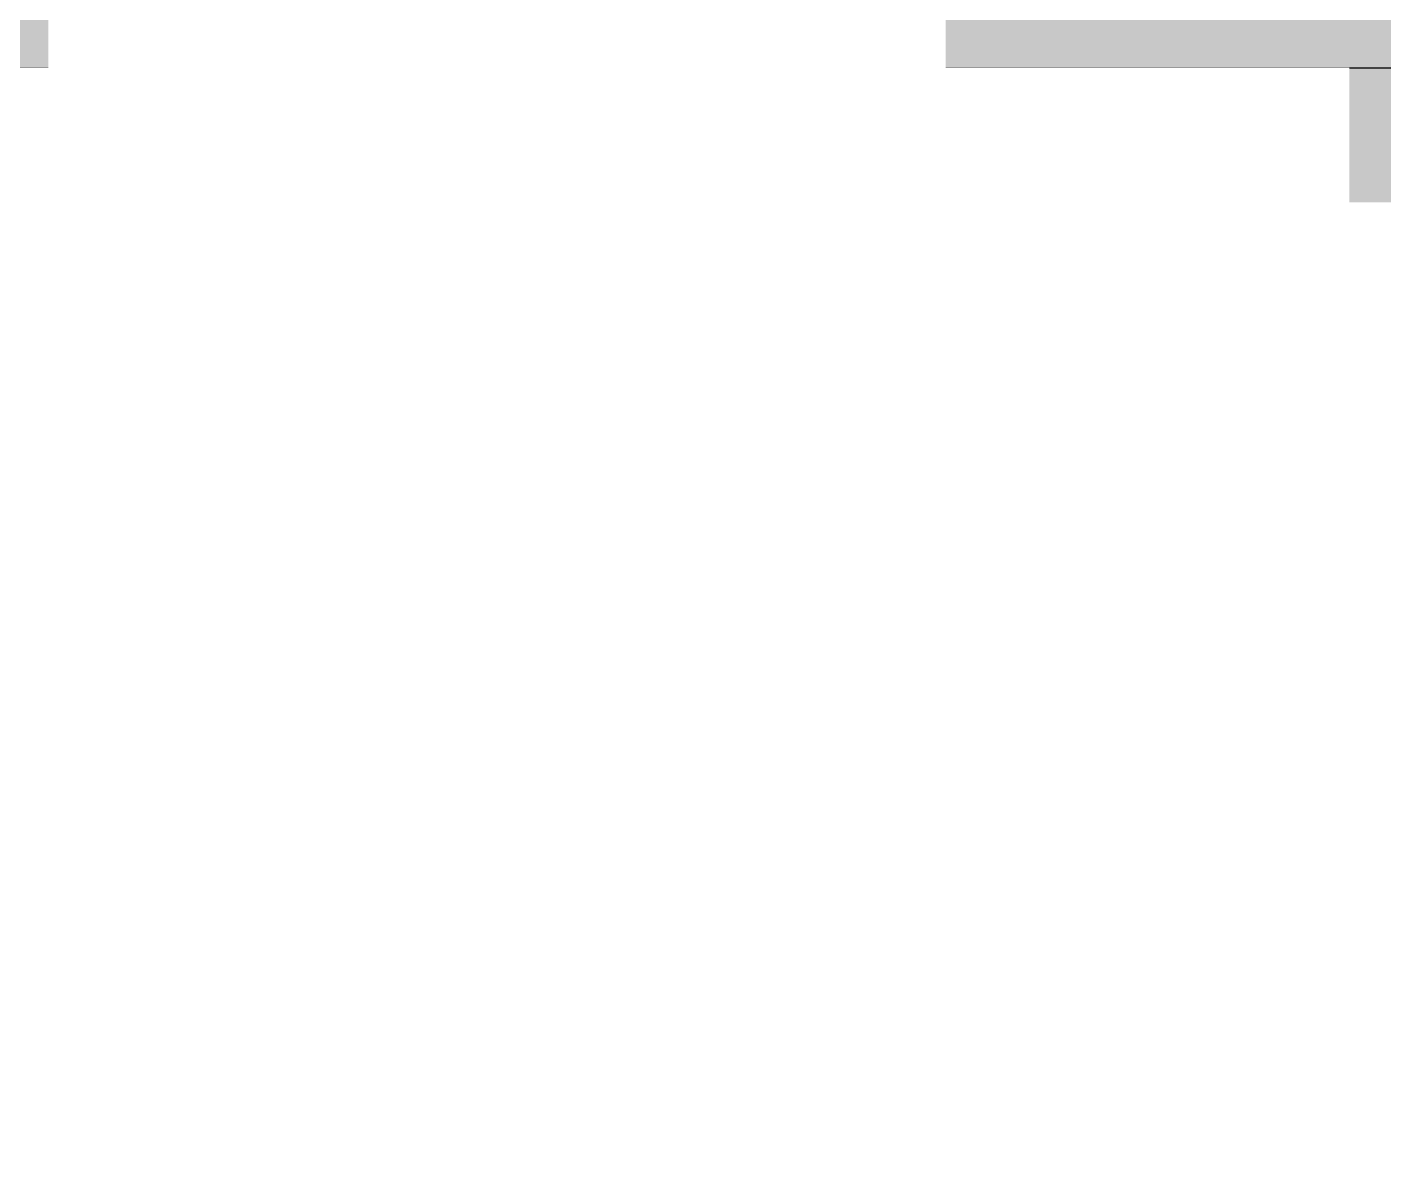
# Model space of a CAD drawing. Header units: millimetres. Extents: x -7030 to 16345, y -20200 to 18377.
# Drawn here: x -4215.0524 to -4214.9012, y 3836.9387 to 3837.0645 of the extents above; entities that cross this region are included whole.
import ezdxf
from ezdxf.enums import TextEntityAlignment as Align

# ---------------------------------------------------------------- set-up
doc = ezdxf.new("R2010")
doc.units = ezdxf.units.MM
doc.set_wipeout_variables(frame=1)
doc.layers.add('Техника Кран LTM 1450-8.1', color=250, linetype='Continuous')
doc.layers.add('Техника Кран LTM 1450-8.1 Штрих', color=7, linetype='Continuous', true_color=0xffd452)
doc.styles.add('arial', font='arial.ttf')

# ---------------------------------------------------------------- blocks, each defined once
blk = doc.blocks.new('LTM 1450-8.1-20230521.122644')
at = {"color": 0, "linetype": 'ByBlock', "lineweight": -2, "ltscale": 30, "transparency": 16777216}
blk.add_wipeout([(-114.10512, -1070), (-120, -1092), (-120, -1105), (-120, -1105), (-129.72222, -1132.93704), (-154.68793, -1148.80252), (-184.10947, -1145.74099), (-205.27383, -1125.07532), (-210, -1105), (-210, -1092), (-215.89488, -1070), (-227.9526, -1025), (-265, -1025), (-285, -1065), (-285, -1181.18793), (-285, -1181.18793), (-284.96381, -1183.08983), (-284.85531, -1184.98897), (-284.67465, -1186.88261), (-284.42208, -1188.76801), (-272.26503, -1268.03203), (-272.26503, -1268.03203), (-269.98185, -1274.70834), (-265.52231, -1280.17631), (-259.44147, -1283.75535), (-252.49619, -1285), (2.8358, -1285), (367.7838, -1048), (436.84973, -1048), (478.94834, -1048), (512.5, -1048), (512.5, -1103), (607.5, -1103), (607.5, -1072.11474), (671.70071, -1129.77966), (671.70071, -1133), (686.48482, -1133), (774.57994, -1133), (774.57994, -1073), (779.07945, -1073), (779.07945, -1048), (840, -1048), (840, -1063), (863, -1063), (871, -1071), (1109, -1071), (1117, -1063), (1140, -1063), (1140, -1048), (1190, -1048), (1205, -1048), (1205, -1058), (1277.5, -1058), (1277.5, -1103), (1372.5, -1103), (1372.5, -1048), (1439.76872, -1048), (1439.76872, -1058), (1454.49551, -1058), (1566, -1058), (1566, -1048), (1581, -1048), (1581, -1028), (1696.76555, -1028), (1745.00551, -1028), (1758, -1028), (1758, -870), (1745, -870), (1745, -868), (1745, -865), (1667, -865), (1667, -865), (1670.55056, -861.21483), (1672.59873, -856.44629), (1672.89935, -851.26521), (1671.41641, -846.2918), (1656.41641, -816.2918), (1656.41641, -816.2918), (1654.07263, -812.88087), (1650.88597, -810.24024), (1647.099, -808.57092), (1643, -808), (1654.98089, -808), (1672.92097, -808), (1708.5, -808), (1708.5, -793), (1676, -793), (1676, -778), (1610, -778), (1610, -793), (1607, -793), (1607, -760), (1606.14214, -760), (1580.59617, -734.45403), (1615.98133, -692.28363), (1615.98133, -692.28363), (1622.93577, -674.96209), (1618.30174, -656.88101), (1603.87314, -645.03976), (1585.23543, -644.02223), (1585.23543, -644.02223), (1562.02082, -650.24256), (1562.02082, -650.24256), (1561.38353, -650.39116), (1560.73789, -650.49775), (1560.08666, -650.56189), (1559.43263, -650.5833), (1559.43263, -650.5833), (1420, -650.5833), (1420, -613), (1420, -514.86717), (1420, -421.5659), (1420, -408), (1425, -408), (1488.75485, -408), (1488.75485, -408), (1489.626, -408.07648), (1490.4705, -408.30356), (1491.26252, -408.67431), (1491.97783, -409.17739), (1491.97783, -409.17739), (1504.60356, -419.82261), (1504.60356, -419.82261), (1505.31887, -420.32569), (1506.11089, -420.69644), (1506.9554, -420.92352), (1507.82655, -421), (1507.82655, -421), (1550, -421), (1550, -421), (1553.87782, -420.63886), (1557.62226, -419.56786), (1561.10454, -417.82384), (1564.20489, -415.46677), (1564.20489, -415.46677), (1605, -378), (1605, -355.71879), (1444.8062, -253.05638), (1444.8062, -253.05638), (1434.82077, -242.46101), (1430.99957, -228.4122), (1434.24258, -214.21876), (1443.78599, -203.22359), (1672.94306, -42.76608), (1672.94306, -42.76608), (1676.63152, -39.84564), (1679.95157, -36.51233), (1682.85729, -32.81225), (1685.30847, -28.7966), (1711.89087, 21.13711), (1711.89087, 21.13711), (1714.07737, 33.05441), (1708.98219, 44.04722), (1698.47528, 50.0811), (1686.41277, 48.94158), (1686.41277, 48.94158), (1487.85193, -35.46022), (1487.85193, -35.46022), (1475.18207, -37.83643), (1462.68468, -34.67626), (1452.66719, -26.5632), (1446.97921, -14.9952), (1446.97921, -14.9952), (1446.97921, -14.9952), (1433.22708, 16.92962), (1409.80546, 42.61508), (1379.28131, 59.24612), (1345, 65), (1235, 65), (1235, 142), (1195, 142), (1195, 172), (1075, 172), (1075, 122), (630, 122), (630, 142), (621.2132, 142), (570, 142), (570, 122), (383.37986, 122), (383.37986, 122), (382.70636, 125.18895), (381.91784, 128.35143), (381.01532, 131.48328), (380, 134.5804), (380, 142), (377.04267, 142), (377.04267, 142), (354.98091, 172.09911), (322.6063, 190.6615), (285.48518, 194.49563), (250, 182.94229), (193.69175, 150.4327), (193.69175, 150.4327), (191.14061, 149.14821), (188.45961, 148.16309), (185.68375, 147.49021), (182.84924, 147.13834), (143.94091, 170), (116.05909, 170), (34.36773, 122), (30, 122), (30, 105), (0, 105), (0, 105), (-44.46759, 95.11905), (-80.566, 67.33587), (-101.50119, 26.8795), (-103.33299, -18.63582), (-90.932, -52.50115), (85, -357.22432), (85, -744.66303), (-72.62805, -953.84252), (-86.31662, -1004.92893), (-98.56406, -1012)], dxfattribs=at)
at = {"layer": 'Техника Кран LTM 1450-8.1 Штрих', "ltscale": 30, "transparency": 16777216}
h = blk.add_hatch(color=256, dxfattribs=at)
h.dxf.hatch_style = 1
edge = h.paths.add_edge_path()
edge.add_line((-98.56406, -1012), (-114.10512, -1070))
edge.add_line((-114.10512, -1070), (-120, -1092))
edge.add_line((-120, -1092), (-120, -1105))
edge.add_arc((-165, -1105), 45, 180, 360, ccw=False)
edge.add_line((-210, -1105), (-210, -1092))
edge.add_line((-210, -1092), (-215.89488, -1070))
edge.add_line((-215.89488, -1070), (-227.9526, -1025))
edge.add_line((-227.9526, -1025), (-265, -1025))
edge.add_line((-265, -1025), (-285, -1065))
edge.add_line((-285, -1065), (-285, -1181.18793))
edge.add_arc((-235, -1181.18793), 50, 180, 188.719747)
edge.add_line((-284.42208, -1188.76801), (-272.26503, -1268.03203))
edge.add_arc((-252.49619, -1265), 20, 188.719747, 270)
edge.add_line((-252.49619, -1285), (2.8358, -1285))
edge.add_line((2.8358, -1285), (367.7838, -1048))
edge.add_line((367.7838, -1048), (436.84973, -1048))
edge.add_line((436.84973, -1048), (478.94834, -1048))
edge.add_line((478.94834, -1048), (512.5, -1048))
edge.add_line((512.5, -1048), (512.5, -1103))
edge.add_line((512.5, -1103), (607.5, -1103))
edge.add_line((607.5, -1103), (607.5, -1072.11474))
edge.add_line((607.5, -1072.11474), (671.70071, -1129.77966))
edge.add_line((671.70071, -1129.77966), (671.70071, -1133))
edge.add_line((671.70071, -1133), (686.48482, -1133))
edge.add_line((686.48482, -1133), (774.57994, -1133))
edge.add_line((774.57994, -1133), (774.57994, -1073))
edge.add_line((774.57994, -1073), (779.07945, -1073))
edge.add_line((779.07945, -1073), (779.07945, -1048))
edge.add_line((779.07945, -1048), (840, -1048))
edge.add_line((840, -1048), (840, -1063))
edge.add_line((840, -1063), (863, -1063))
edge.add_line((863, -1063), (871, -1071))
edge.add_line((871, -1071), (1109, -1071))
edge.add_line((1109, -1071), (1117, -1063))
edge.add_line((1117, -1063), (1140, -1063))
edge.add_line((1140, -1063), (1140, -1048))
edge.add_line((1140, -1048), (1190, -1048))
edge.add_line((1190, -1048), (1205, -1048))
edge.add_line((1205, -1048), (1205, -1058))
edge.add_line((1205, -1058), (1277.5, -1058))
edge.add_line((1277.5, -1058), (1277.5, -1103))
edge.add_line((1277.5, -1103), (1372.5, -1103))
edge.add_line((1372.5, -1103), (1372.5, -1048))
edge.add_line((1372.5, -1048), (1439.76872, -1048))
edge.add_line((1439.76872, -1048), (1439.76872, -1058))
edge.add_line((1439.76872, -1058), (1454.49551, -1058))
edge.add_line((1454.49551, -1058), (1566, -1058))
edge.add_line((1566, -1058), (1566, -1048))
edge.add_line((1566, -1048), (1581, -1048))
edge.add_line((1581, -1048), (1581, -1028))
edge.add_line((1581, -1028), (1696.76555, -1028))
edge.add_line((1696.76555, -1028), (1745.00551, -1028))
edge.add_line((1745.00551, -1028), (1758, -1028))
edge.add_line((1758, -1028), (1758, -870))
edge.add_line((1758, -870), (1745, -870))
edge.add_line((1745, -870), (1745, -868))
edge.add_line((1745, -868), (1745, -865))
edge.add_line((1745, -865), (1667, -865))
edge.add_arc((1658, -853), 15, 306.869898, 386.565051)
edge.add_line((1671.41641, -846.2918), (1656.41641, -816.2918))
edge.add_arc((1643, -823), 15, 26.565051, 90)
edge.add_line((1643, -808), (1654.98089, -808))
edge.add_line((1654.98089, -808), (1672.92097, -808))
edge.add_line((1672.92097, -808), (1708.5, -808))
edge.add_line((1708.5, -808), (1708.5, -793))
edge.add_line((1708.5, -793), (1676, -793))
edge.add_line((1676, -793), (1676, -778))
edge.add_line((1676, -778), (1610, -778))
edge.add_line((1610, -778), (1610, -793))
edge.add_line((1610, -793), (1607, -793))
edge.add_line((1607, -793), (1607, -760))
edge.add_line((1607, -760), (1606.14214, -760))
edge.add_line((1606.14214, -760), (1580.59617, -734.45403))
edge.add_line((1580.59617, -734.45403), (1615.98133, -692.28363))
edge.add_arc((1593, -673), 30, 320, 465)
edge.add_line((1585.23543, -644.02223), (1562.02082, -650.24256))
edge.add_arc((1559.43263, -640.5833), 10, 270, 285, ccw=False)
edge.add_line((1559.43263, -650.5833), (1420, -650.5833))
edge.add_line((1420, -650.5833), (1420, -613))
edge.add_line((1420, -613), (1420, -514.86717))
edge.add_line((1420, -514.86717), (1420, -421.5659))
edge.add_line((1420, -421.5659), (1420, -408))
edge.add_line((1420, -408), (1425, -408))
edge.add_line((1425, -408), (1488.75485, -408))
edge.add_arc((1488.75485, -413), 5, 49.86451, 90, ccw=False)
edge.add_line((1491.97783, -409.17739), (1504.60356, -419.82261))
edge.add_arc((1507.82655, -416), 5, 229.86451, 270)
edge.add_line((1507.82655, -421), (1550, -421))
edge.add_arc((1550, -400), 21, 270, 312.564782)
edge.add_line((1564.20489, -415.46677), (1605, -378))
edge.add_line((1605, -378), (1605, -355.71879))
edge.add_line((1605, -355.71879), (1444.8062, -253.05638))
edge.add_arc((1460.99328, -227.79815), 30, 125, 237.345659, ccw=False)
edge.add_line((1443.78599, -203.22359), (1672.94306, -42.76608))
edge.add_arc((1650, -10), 40, 305, 331.971221)
edge.add_line((1685.30847, -28.7966), (1711.89087, 21.13711))
edge.add_arc((1694.23664, 30.53541), 20, 331.971221, 473.028779)
edge.add_line((1686.41277, 48.94158), (1487.85193, -35.46022))
edge.add_arc((1476.11613, -7.85097), 30, 193.776844, 293.028779, ccw=False)
edge.add_arc((1345, -40), 105, 13.7768444, 90)
edge.add_line((1345, 65), (1235, 65))
edge.add_line((1235, 65), (1235, 142))
edge.add_line((1235, 142), (1195, 142))
edge.add_line((1195, 142), (1195, 172))
edge.add_line((1195, 172), (1075, 172))
edge.add_line((1075, 172), (1075, 122))
edge.add_line((1075, 122), (630, 122))
edge.add_line((630, 122), (630, 142))
edge.add_line((630, 142), (621.2132, 142))
edge.add_line((621.2132, 142), (570, 142))
edge.add_line((570, 142), (570, 122))
edge.add_line((570, 122), (383.37986, 122))
edge.add_arc((295, 105), 90, 10.8879481, 19.1881365)
edge.add_line((380, 134.5804), (380, 142))
edge.add_line((380, 142), (377.04267, 142))
edge.add_arc((295, 105), 90, 24.2746522, 120)
edge.add_line((250, 182.94229), (193.69175, 150.4327))
edge.add_arc((181.19175, 172.08334), 25, 273.801477, 300, ccw=False)
edge.add_line((182.84924, 147.13834), (143.94091, 170))
edge.add_line((143.94091, 170), (116.05909, 170))
edge.add_line((116.05909, 170), (34.36773, 122))
edge.add_line((34.36773, 122), (30, 122))
edge.add_line((30, 122), (30, 105))
edge.add_line((30, 105), (0, 105))
edge.add_arc((0, 0), 105, 90, 210.0007249)
edge.add_line((-90.932, -52.50115), (85, -357.22432))
edge.add_line((85, -357.22432), (85, -744.66303))
edge.add_line((85, -744.66303), (-72.62805, -953.84252))
edge.add_line((-72.62805, -953.84252), (-86.31662, -1004.92893))
edge.add_line((-86.31662, -1004.92893), (-98.56406, -1012))
at = {"color": 0, "linetype": 'ByBlock', "lineweight": 5, "ltscale": 30, "transparency": 16777216}
blk.add_lwpolyline([(990, -1080), (990, -118)], dxfattribs=at)
blk = doc.blocks.new('LTM 1450-8.1-20230521.142112')
at = {"color": 0, "linetype": 'ByBlock', "lineweight": -2, "ltscale": 30, "transparency": 16777216}
blk.add_wipeout([(-2302, 125), (-2305, 120), (-2309, 116), (-2314, 113), (-2320, 113), (-2363, 113), (-2363, 93), (-2353, 93), (-2353, 83), (-2123, 83), (-2123, 93), (-2071, 93), (-2052, 89), (-2052, 89), (-2050, 83), (-2046, 77), (-2043, 72), (-2038, 67), (-2038, 67), (-2038, 67), (-2035, 65), (-2032, 64), (-2029, 63), (-2026, 63), (-2026, 63), (-1916, 63), (-1427, -33), (-1427, -70), (-1183, -70), (-1183, -40), (-155, -40), (-155, -70), (-90, -70), (-90, -75), (-98, -75), (-100, -77), (-100, -88), (-98, -90), (98, -90), (100, -88), (100, -77), (98, -75), (90, -75), (90, -70), (155, -70), (155, -40), (200, -40), (200, -10), (105, -10), (105, -1), (104, 0), (-104, 0), (-105, -1), (-105, -10), (-166, -10), (-166, 70), (-163, 70), (-163, 70), (-160, 77), (-157, 85), (-155, 92), (-153, 100), (-153, 100), (-124, 100), (-124, 100), (-112, 102), (-101, 108), (-94, 117), (-90, 129), (-90, 129), (-90, 129), (-87, 144), (-86, 160), (-87, 176), (-90, 191), (-90, 191), (-90, 191), (-94, 203), (-101, 212), (-112, 218), (-124, 220), (-124, 220), (-153, 220), (-153, 220), (-155, 228), (-157, 235), (-160, 243), (-163, 250), (-163, 250), (-166, 250), (-166, 425), (-156, 425), (-156, 715), (-105, 715), (-105, 706), (-104, 705), (104, 705), (105, 706), (105, 715), (200, 715), (200, 745), (149, 745), (149, 950), (134, 950), (134, 970), (-526, 970), (-640, 752), (-640, 745), (-651, 745), (-651, 470), (-877, 470), (-879, 455), (-1567, 455), (-1567, 470), (-1741, 470), (-1741, 455), (-2100, 455), (-2100, 475), (-2136, 955), (-2136, 970), (-2105, 970), (-2105, 980), (-2199, 980), (-2199, 1000), (-2232, 1060), (-2318, 1060), (-2332, 1000), (-2332, 970), (-2365, 970), (-2365, 955), (-2362, 955), (-2260, 771), (-2282, 475), (-2282, 213), (-2363, 213), (-2363, 193), (-2320, 193), (-2320, 193), (-2313, 191), (-2307, 187), (-2303, 182), (-2301, 175), (-2301, 175), (-2358, 175), (-2358, 125)], dxfattribs=at)
at = {"layer": 'Техника Кран LTM 1450-8.1 Штрих', "ltscale": 30, "transparency": 16777216}
h = blk.add_hatch(color=256, dxfattribs=at)
h.dxf.hatch_style = 1
edge = h.paths.add_edge_path()
edge.add_arc((-2320, 132), 19.6, 270.89142, 338.83422, ccw=False)
edge.add_line((-2320, 113), (-2363, 113))
edge.add_line((-2363, 113), (-2363, 93))
edge.add_line((-2363, 93), (-2353, 93))
edge.add_line((-2353, 93), (-2353, 83))
edge.add_line((-2353, 83), (-2123, 83))
edge.add_line((-2123, 83), (-2123, 93))
edge.add_line((-2123, 93), (-2071, 93))
edge.add_line((-2071, 93), (-2052, 89))
edge.add_arc((-2001, 108), 55, 200.22372, 227.40995)
edge.add_arc((-2025, 82), 19.5, 228.14646, 268.26123)
edge.add_line((-2026, 63), (-1916, 63))
edge.add_line((-1916, 63), (-1427, -33))
edge.add_line((-1427, -33), (-1427, -70))
edge.add_line((-1427, -70), (-1183, -70))
edge.add_line((-1183, -70), (-1183, -40))
edge.add_line((-1183, -40), (-155, -40))
edge.add_line((-155, -40), (-155, -70))
edge.add_line((-155, -70), (-90, -70))
edge.add_line((-90, -70), (-90, -75))
edge.add_line((-90, -75), (-98, -75))
edge.add_line((-98, -75), (-100, -77))
edge.add_line((-100, -77), (-100, -88))
edge.add_line((-100, -88), (-98, -90))
edge.add_line((-98, -90), (98, -90))
edge.add_line((98, -90), (100, -88))
edge.add_line((100, -88), (100, -77))
edge.add_line((100, -77), (98, -75))
edge.add_line((98, -75), (90, -75))
edge.add_line((90, -75), (90, -70))
edge.add_line((90, -70), (155, -70))
edge.add_line((155, -70), (155, -40))
edge.add_line((155, -40), (200, -40))
edge.add_line((200, -40), (200, -10))
edge.add_line((200, -10), (105, -10))
edge.add_line((105, -10), (105, -1))
edge.add_line((105, -1), (104, 0))
edge.add_line((104, 0), (-104, 0))
edge.add_line((-104, 0), (-105, -1))
edge.add_line((-105, -1), (-105, -10))
edge.add_line((-105, -10), (-166, -10))
edge.add_line((-166, -10), (-166, 70))
edge.add_line((-166, 70), (-163, 70))
edge.add_arc((-320, 137), 171, 336.83074, 347.39275)
edge.add_line((-153, 100), (-124, 100))
edge.add_arc((-124, 134), 34, 269.99657, 350.89364)
edge.add_arc((-207, 160), 121, 344.95444, 375.04555)
edge.add_arc((-124, 186), 34, 9.10637, 90.00342)
edge.add_line((-124, 220), (-153, 220))
edge.add_arc((-324, 181), 175, 12.7199, 23.05661)
edge.add_line((-163, 250), (-166, 250))
edge.add_line((-166, 250), (-166, 425))
edge.add_line((-166, 425), (-156, 425))
edge.add_line((-156, 425), (-156, 715))
edge.add_line((-156, 715), (-105, 715))
edge.add_line((-105, 715), (-105, 706))
edge.add_line((-105, 706), (-104, 705))
edge.add_line((-104, 705), (104, 705))
edge.add_line((104, 705), (105, 706))
edge.add_line((105, 706), (105, 715))
edge.add_line((105, 715), (200, 715))
edge.add_line((200, 715), (200, 745))
edge.add_line((200, 745), (149, 745))
edge.add_line((149, 745), (149, 950))
edge.add_line((149, 950), (134, 950))
edge.add_line((134, 950), (134, 970))
edge.add_line((134, 970), (-526, 970))
edge.add_line((-526, 970), (-640, 752))
edge.add_line((-640, 752), (-640, 745))
edge.add_line((-640, 745), (-651, 745))
edge.add_line((-651, 745), (-651, 470))
edge.add_line((-651, 470), (-877, 470))
edge.add_line((-877, 470), (-879, 455))
edge.add_line((-879, 455), (-1567, 455))
edge.add_line((-1567, 455), (-1567, 470))
edge.add_line((-1567, 470), (-1741, 470))
edge.add_line((-1741, 470), (-1741, 455))
edge.add_line((-1741, 455), (-2100, 455))
edge.add_line((-2100, 455), (-2100, 475))
edge.add_line((-2100, 475), (-2136, 955))
edge.add_line((-2136, 955), (-2136, 970))
edge.add_line((-2136, 970), (-2105, 970))
edge.add_line((-2105, 970), (-2105, 980))
edge.add_line((-2105, 980), (-2199, 980))
edge.add_line((-2199, 980), (-2199, 1000))
edge.add_line((-2199, 1000), (-2232, 1060))
edge.add_line((-2232, 1060), (-2318, 1060))
edge.add_line((-2318, 1060), (-2332, 1000))
edge.add_line((-2332, 1000), (-2332, 970))
edge.add_line((-2332, 970), (-2365, 970))
edge.add_line((-2365, 970), (-2365, 955))
edge.add_line((-2365, 955), (-2362, 955))
edge.add_line((-2362, 955), (-2260, 771))
edge.add_line((-2260, 771), (-2282, 475))
edge.add_line((-2282, 475), (-2282, 213))
edge.add_line((-2282, 213), (-2363, 213))
edge.add_line((-2363, 213), (-2363, 193))
edge.add_line((-2363, 193), (-2320, 193))
edge.add_arc((-2320, 173), 19.7, 6.47028, 88.63934, ccw=False)
edge.add_line((-2301, 175), (-2358, 175))
edge.add_line((-2358, 175), (-2358, 125))
edge.add_line((-2358, 125), (-2302, 125))
at = {"color": 0, "linetype": 'ByBlock', "lineweight": -2, "ltscale": 30, "transparency": 16777216}
for p, q in [((-2100, 177), (-2100, 425)), ((-2100, 425), (-166, 425)), ((-1138, -10), (-2100, 177)), ((-673, 425), (-673, -10)), ((-649, -10), (-649, 425)), ((-384, 425), (-384, -10)), ((-354, -10), (-354, 425)), ((-171, 425), (-171, -10)), ((-166, -10), (-1138, -10))]:
    blk.add_line(p, q, dxfattribs=at)
blk.add_lwpolyline([(-2302, 125, -0.3054578), (-2320, 113), (-2363, 113), (-2363, 93), (-2353, 93), (-2353, 83), (-2123, 83), (-2123, 93), (-2071, 93), (-2052, 89, 0.1191818), (-2038, 67, 0.1768433), (-2026, 63), (-1916, 63), (-1427, -33), (-1427, -70), (-1183, -70), (-1183, -40), (-155, -40), (-155, -70), (-90, -70), (-90, -75), (-98, -75), (-100, -77), (-100, -88), (-98, -90), (98, -90), (100, -88), (100, -77), (98, -75), (90, -75), (90, -70), (155, -70), (155, -40), (200, -40), (200, -10), (105, -10), (105, -1), (104, 0), (-104, 0), (-105, -1), (-105, -10), (-166, -10), (-166, 70), (-163, 70, 0.0461181), (-153, 100), (-124, 100, 0.3684093), (-90, 129, 0.132057), (-90, 191, 0.3684092), (-124, 220), (-153, 220, 0.045133), (-163, 250), (-166, 250), (-166, 425), (-156, 425), (-156, 715), (-105, 715), (-105, 706), (-104, 705), (104, 705), (105, 706), (105, 715), (200, 715), (200, 745), (149, 745), (149, 950), (134, 950), (134, 970), (-526, 970), (-640, 752), (-640, 745), (-651, 745), (-651, 470), (-877, 470), (-879, 455), (-1567, 455), (-1567, 470), (-1741, 470), (-1741, 455), (-2100, 455), (-2100, 475), (-2136, 955), (-2136, 970), (-2105, 970), (-2105, 980), (-2199, 980), (-2199, 1000), (-2232, 1060), (-2318, 1060), (-2332, 1000), (-2332, 970), (-2365, 970), (-2365, 955), (-2362, 955), (-2260, 771), (-2282, 475), (-2282, 213), (-2363, 213), (-2363, 193), (-2320, 193, -0.3747257), (-2301, 175), (-2358, 175), (-2358, 125)], format="xyb", close=True, dxfattribs=at)
for points in [[(-2356, 955), (-2362, 955)], [(-2136, 955), (-2158, 955), (-2158, 732), (-2164, 732), (-2288, 955), (-2356, 955), (-2232, 732), (-2232, 853)], [(-2123, 93), (-2353, 93)], [(-2332, 970), (-2136, 970)], [(-2290, 970), (-2290, 1000), (-2305, 1060)], [(-2290, 1000), (-2199, 1000)], [(-2158, 732), (-2282, 955), (-2288, 955)], [(-2285, 970), (-2285, 955)], [(-2282, 213), (-2238, 213), (-2238, 134), (-2043, 96), (-2043, 93), (-2071, 93)], [(-2260, 771), (-2238, 732), (-2232, 732)], [(-2113, 134), (-2238, 134)], [(-1221, -40), (-2113, 134), (-2113, 475), (-2150, 955)], [(-2052, 89), (-1916, 63)], [(-1741, 455), (-1567, 455)], [(-1335, 425), (-1335, 28)], [(-1241, 425), (-1241, 10)], [(-879, 455), (-482, 455), (-482, 745), (149, 745)], [(-651, 470), (-622, 470), (-622, 455)], [(-482, 745), (-492, 745), (-492, 752), (-640, 752)], [(-492, 752), (-378, 970)], [(-417, 745), (-350, 874), (-47, 874)], [(-291, 825), (-321, 825)], [(-291, 775), (-321, 775)], [(-153, 835), (-183, 835)], [(-153, 765), (-183, 765)], [(105, 715), (-105, 715)], [(-65, 970), (-65, 887)], [(134, 950), (16, 950), (16, 745)], [(42, 950), (42, 745)], [(-155, -40), (155, -40)], [(105, -10), (-105, -10)], [(-90, -70), (90, -70)], [(90, -75), (-90, -75)]]:
    blk.add_lwpolyline(points, dxfattribs=at)
for points in [[(-2301, 175, -0.0317504), (-2301, 173), (-2301, 133, -0.0982224), (-2302, 125, -0.0982224)], [(-2026, 63, 0.258633), (-2003, 79)], [(-47, 745), (-47, 874), (-69, 890), (-335, 890, 0.3440275), (-357, 880), (-428, 745)], [(-153, 220, -0.1080595), (-153, 100)], [(-1183, -40), (-1253, -40, 0.0336717), (-1416, -18), (-1427, -20), (-1427, -33)]]:
    blk.add_lwpolyline(points, format="xyb", dxfattribs=at)
for centre, major_axis in [((-321, 800), (0, 25)), ((-183, 800), (0, 35))]:
    blk.add_ellipse(centre, major_axis=major_axis, ratio=0.9063078, start_param=0, end_param=3.1415927, dxfattribs=at)
for centre, major_axis in [((-291, 800), (0, 25)), ((-153, 800), (0, 35))]:
    blk.add_ellipse(centre, major_axis=major_axis, ratio=0.9063078, dxfattribs=at)
blk = doc.blocks.new('LTM 1450-8.1-20230521.14294')
at = {"color": 0, "linetype": 'ByBlock', "lineweight": -2, "ltscale": 30, "transparency": 16777216}
blk.add_wipeout([(0, 0), (0, 500), (970, 500), (970, 560), (1010, 620), (1066, 620), (1099, 560), (1099, 500), (1935, 500), (1935, 380), (2026, 380), (2026, 380), (2058, 369), (2081, 345), (2090, 312), (2083, 279), (2083, 279), (1958, 0)], dxfattribs=at)
at = {"layer": 'Техника Кран LTM 1450-8.1 Штрих', "ltscale": 30, "true_color": 0x8a8a8a, "transparency": 16777216}
h = blk.add_hatch(color=252, dxfattribs=at)
h.dxf.hatch_style = 1
h.paths.add_polyline_path([(333, 305), (333, 0), (570, 0), (570, 500), (0, 500), (0, 0), (147, 0, -0.2627051), (102, 25, -0.2043961), (93, 75), (111, 148, 0.1386255), (110, 178), (95, 225, -0.4987629), (146, 305), (231, 305), (231, 302, -0.0688441), (247, 305)])
at = {"layer": 'Техника Кран LTM 1450-8.1 Штрих', "ltscale": 30, "true_color": 0xadadad, "transparency": 16777216}
h = blk.add_hatch(color=253, dxfattribs=at)
h.dxf.hatch_style = 1
edge = h.paths.add_edge_path()
edge.add_line((231, 3), (231, 0))
edge.add_line((231, 0), (146, 0))
edge.add_arc((147, 53), 53, 212.05314, 269.06968, ccw=False)
edge.add_arc((156, 60), 65, 166.20442, 212.70378, ccw=False)
edge.add_line((93, 76), (111, 148))
edge.add_arc((57, 161), 54.9, 346.38004, 377.75748)
edge.add_line((110, 178), (95, 225))
edge.add_arc((150, 246), 59.5, 94.37442, 200.40769, ccw=False)
edge.add_line((146, 305), (231, 305))
edge.add_line((231, 305), (231, 302))
edge.add_arc((252, 246), 59.5, 110.12746, 200.40769)
edge.add_line((196, 225), (211, 178))
edge.add_arc((159, 161), 54.9, -13.61996, 17.75748, ccw=False)
edge.add_line((212, 148), (195, 76))
edge.add_arc((258, 60), 65, 166.20442, 212.70378)
edge.add_arc((248, 53), 53, 212.05314, 251.53237)
h = blk.add_hatch(color=253, dxfattribs=at)
h.dxf.hatch_style = 1
edge = h.paths.add_edge_path()
edge.add_line((333, 305), (333, 0))
edge.add_line((333, 0), (247, 0))
edge.add_arc((248, 53), 53, 212.05314, 269.06968, ccw=False)
edge.add_arc((258, 60), 65, 166.20442, 212.70378, ccw=False)
edge.add_line((195, 76), (212, 148))
edge.add_arc((159, 161), 54.9, 346.38004, 377.75748)
edge.add_line((211, 178), (196, 225))
edge.add_arc((252, 246), 59.5, 94.37442, 200.40769, ccw=False)
edge.add_line((247, 305), (333, 305))
at = {"layer": 'Техника Кран LTM 1450-8.1 Штрих', "ltscale": 30, "true_color": 0xc4c4c4, "transparency": 16777216}
h = blk.add_hatch(color=9, dxfattribs=at)
h.dxf.hatch_style = 1
h.paths.add_polyline_path([(570, 500), (570, 0), (1222, 0), (1222, 500), (1099, 500), (970, 500)])
at = {"layer": 'Техника Кран LTM 1450-8.1 Штрих', "ltscale": 30, "true_color": 0xadadad, "transparency": 16777216}
h = blk.add_hatch(color=253, dxfattribs=at)
h.dxf.hatch_style = 1
h.paths.add_polyline_path([(1039, 620), (1010, 620), (970, 560), (970, 500), (1064, 500), (1064, 560)])
h.paths.add_polyline_path([(1064, 560), (1099, 560), (1066, 620), (1039, 620)])
h.paths.add_polyline_path([(1064, 500), (1099, 500), (1099, 560), (1064, 560)])
h = blk.add_hatch(color=253, dxfattribs=at)
h.dxf.hatch_style = 1
h.paths.add_polyline_path([(1958, 0), (2083, 279, 0.5300216), (2026, 380), (1935, 380), (1935, 500), (1222, 500), (1222, 0)])
at = {"color": 0, "linetype": 'ByBlock', "lineweight": -2, "ltscale": 30, "transparency": 16777216}
for points in [[(1958, 0), (0, 0), (0, 500), (970, 500), (970, 560), (1010, 620), (1066, 620), (1099, 560), (1099, 500), (1935, 500), (1935, 380), (2026, 380, -0.5300216), (2083, 279), (1958, 0)], [(154, 0, -0.2540445), (110, 25, -0.2057224), (102, 76), (119, 148, 0.1377718), (118, 178), (103, 225, -0.4987629), (154, 305)], [(333, 305), (333, 0), (247, 0, -0.2540445), (203, 25, -0.2057224), (195, 76), (212, 148, 0.1377718), (211, 178), (196, 225, -0.4987629), (247, 305), (333, 305)], [(256, 0, -0.2540445), (212, 25, -0.2057224), (203, 76), (221, 148, 0.1377718), (220, 178), (204, 225, -0.4987629), (256, 305)]]:
    blk.add_lwpolyline(points, format="xyb", dxfattribs=at)
blk.add_lwpolyline([(231, 3), (231, 0), (146, 0, -0.2540445), (102, 25, -0.2057224), (93, 76), (111, 148, 0.1377718), (110, 178), (95, 225, -0.4987629), (146, 305), (231, 305), (231, 302, 0.4156468), (196, 225, 0), (211, 178, -0.1377718), (212, 148, 0), (195, 76, 0.2057224), (203, 25, 0.173985)], format="xyb", close=True, dxfattribs=at)
for points in [[(570, 500), (570, 0)], [(1099, 500), (970, 500)], [(1039, 620), (1064, 560), (1064, 500)], [(1064, 560), (1099, 560)], [(1222, 500), (1222, 0)]]:
    blk.add_lwpolyline(points, dxfattribs=at)
for centre, major_axis, ratio in [((145, 250), (0, 30), 0.9063078), ((154, 60), (-4.2, 34.7), 0.9077479), ((247, 250), (0, 30), 0.9063078), ((256, 60), (-4.2, 34.7), 0.9077479), ((2030, 310), (0, 60), 0.9063078), ((2030, 310), (0, 30), 0.9063078)]:
    blk.add_ellipse(centre, major_axis=major_axis, ratio=ratio, dxfattribs=at)
for centre, major_axis, ratio, start_param, end_param in [((137, 250), (0, 30), 0.9063078, 3.2976613, 6.1271166), ((146, 60), (-4.2, 34.7), 0.9077479, 3.1649005, 6.0395832), ((238, 250), (0, 30), 0.9063078, 3.2976613, 6.1271166), ((247, 60), (-4.2, 34.7), 0.9077479, 3.1649005, 6.0395832), ((2026, 310), (0, 60), 0.9063078, 6.2443165, 9.4636467), ((2013, 310), (0, 30), 0.9063078, 3.4577028, 5.9670752)]:
    blk.add_ellipse(centre, major_axis=major_axis, ratio=ratio, start_param=start_param, end_param=end_param, dxfattribs=at)
blk = doc.blocks.new('LTM 1450-8.1-20230521.142312')
at = {"color": 0, "linetype": 'ByBlock', "lineweight": -2, "ltscale": 30, "transparency": 16777216}
blk.add_wipeout([(327, 75), (327, 75), (324, 95), (314, 113), (297, 125), (277, 130), (277, 130), (209, 130), (209, 340), (51, 515), (-5, 515), (-36, 515), (-36, 500), (0, 20), (0, 0), (327, 0)], dxfattribs=at)
at = {"layer": 'Техника Кран LTM 1450-8.1 Штрих', "ltscale": 30, "transparency": 16777216}
h = blk.add_hatch(color=256, dxfattribs=at)
h.dxf.hatch_style = 1
edge = h.paths.add_edge_path()
edge.add_line((327, 0), (327, 75))
edge.add_arc((275, 77), 52.7, 357.42184, 446.95068)
edge.add_line((277, 130), (209, 130))
edge.add_line((209, 130), (209, 340))
edge.add_line((209, 340), (51, 515))
edge.add_line((51, 515), (-5, 515))
edge.add_line((-5, 515), (-36, 515))
edge.add_line((-36, 515), (-36, 500))
edge.add_line((-36, 500), (0, 20))
edge.add_line((0, 20), (0, 0))
edge.add_line((0, 0), (327, 0))
at = {"color": 0, "linetype": 'ByBlock', "lineweight": -2, "ltscale": 30, "transparency": 16777216}
blk.add_lwpolyline([(327, 0), (327, 75, 0.4118071), (277, 130), (209, 130), (209, 340), (51, 515), (-5, 515), (-36, 515), (-36, 500), (0, 20), (0, 0), (327, 0)], format="xyb", dxfattribs=at)
for points in [[(277, 105), (292, 105)], [(277, 45), (292, 45)]]:
    blk.add_lwpolyline(points, dxfattribs=at)
blk.add_ellipse((277, 75), major_axis=(0, 30), ratio=0.9063078, start_param=0, end_param=3.1415927, dxfattribs=at)
blk.add_ellipse((292, 75), major_axis=(0, 30), ratio=0.9063078, dxfattribs=at)
blk = doc.blocks.new('LTM 1450-8.1-20230521.144422')
at = {"color": 0, "linetype": 'ByBlock', "lineweight": -2, "ltscale": 30, "transparency": 16777216}
blk.add_wipeout([(0, 0), (0, 560), (129, 560), (129, 560), (131, 567), (134, 574), (137, 580), (142, 586), (142, 586), (142, 586), (144, 588), (147, 589), (149, 590), (152, 590), (152, 590), (165, 590), (165, 590), (167, 590), (169, 589), (171, 589), (173, 588), (173, 588), (173, 588), (175, 586), (177, 584), (179, 582), (181, 579), (181, 579), (181, 620), (195, 680), (220, 680), (268, 615), (268, 570), (307, 570), (307, 560), (1319, 560), (1319, 570), (1389, 570), (1389, 620), (1434, 680), (1462, 680), (1500, 619), (1500, 570), (1567, 570), (1567, 560), (2052, 560), (2052, 570), (2080, 570), (2080, 628), (2119, 680), (2153, 680), (2167, 620), (2167, 575), (2173, 575), (2173, 575), (2175, 578), (2176, 581), (2178, 584), (2180, 586), (2180, 586), (2180, 586), (2182, 588), (2184, 589), (2186, 590), (2188, 590), (2188, 590), (2202, 590), (2202, 590), (2205, 589), (2207, 588), (2210, 586), (2211, 584), (2211, 584), (2211, 584), (2214, 578), (2217, 572), (2219, 566), (2220, 560), (2290, 560), (2290, 0)], dxfattribs=at)
at = {"layer": 'Техника Кран LTM 1450-8.1 Штрих', "ltscale": 30, "true_color": 0xadadad, "transparency": 16777216}
h = blk.add_hatch(color=253, dxfattribs=at)
h.dxf.hatch_style = 1
edge = h.paths.add_edge_path()
edge.add_arc((2156, 548), 65.9, 32.28647, 34.03517)
edge.add_arc((2200, 578), 12.6, 28.57044, 37.7512, ccw=False)
edge = h.paths.add_edge_path()
edge.add_line((316, 0), (316, 560))
edge.add_line((316, 560), (307, 560))
edge.add_line((307, 560), (307, 570))
edge.add_line((307, 570), (268, 570))
edge.add_line((268, 570), (268, 615))
edge.add_line((268, 615), (220, 680))
edge.add_line((220, 680), (195, 680))
edge.add_line((195, 680), (181, 620))
edge.add_line((181, 620), (181, 579))
edge.add_arc((156, 564), 28.8, 31.40836, 53.9041)
edge.add_arc((165, 577), 13.5, 54.67384, 88.79405)
edge.add_line((165, 590), (152, 590))
edge.add_arc((152, 576), 14.4, 91.62803, 135.01419)
edge.add_arc((181, 549), 53.7, 136.88969, 168.28827)
edge.add_line((129, 560), (0, 560))
edge.add_line((0, 560), (0, 0))
edge.add_line((0, 0), (316, 0))
edge = h.paths.add_edge_path()
edge.add_arc((2208, 562), 37.5, 137.79677, 138.65637)
edge.add_arc((2188, 580), 10.3, 136.65587, 139.79727, ccw=False)
at = {"layer": 'Техника Кран LTM 1450-8.1 Штрих', "ltscale": 30, "true_color": 0x848484, "transparency": 16777216}
h = blk.add_hatch(color=252, dxfattribs=at)
h.dxf.hatch_style = 1
h.paths.add_polyline_path([(153, 445), (152, 445, -0.1786717), (145, 447, -0.1556753), (134, 470), (128, 492, -0.0916335), (126, 547, -0.0711183), (129, 560), (106, 560), (106, 0), (153, 0)])
h.paths.add_polyline_path([(206, 475), (185, 475), (184, 470, -0.1556753), (172, 447, -0.1782013), (166, 445), (153, 445), (153, 0), (206, 0)])
at = {"layer": 'Техника Кран LTM 1450-8.1 Штрих', "ltscale": 30, "transparency": 16777216}
h = blk.add_hatch(color=256, dxfattribs=at)
h.dxf.hatch_style = 1
h.set_gradient(color1=(173, 173, 173), color2=(214, 214, 214), tint=1, name='CYLINDER')
h.paths.add_polyline_path([(316, 560), (316, 0), (2102, 0), (2102, 560), (2052, 560), (1567, 560), (1319, 560)])
at = {"layer": 'Техника Кран LTM 1450-8.1 Штрих', "ltscale": 30, "true_color": 0xadadad, "transparency": 16777216}
h = blk.add_hatch(color=253, dxfattribs=at)
h.dxf.hatch_style = 1
h.paths.add_polyline_path([(1470, 628), (1395, 628), (1395, 570), (1389, 570), (1319, 570), (1319, 560), (1567, 560), (1567, 570), (1500, 570), (1470, 570)])
h.paths.add_polyline_path([(1395, 628), (1389, 620), (1389, 570), (1395, 570)], flags=17)
h.paths.add_polyline_path([(1483, 619), (1473, 633), (1470, 628), (1470, 570), (1483, 570)], flags=17)
h.paths.add_polyline_path([(1500, 619), (1462, 680), (1452, 680), (1473, 633), (1483, 619), (1483, 570), (1500, 570)])
h.paths.add_polyline_path([(1452, 680), (1434, 680), (1395, 628), (1470, 628), (1473, 633)])
h = blk.add_hatch(color=253, dxfattribs=at)
h.dxf.hatch_style = 1
h.paths.add_polyline_path([(2145, 680), (2119, 680), (2080, 628), (2080, 620), (2133, 620)], flags=17)
h.paths.add_polyline_path([(2133, 620), (2080, 620), (2080, 570), (2133, 570)], flags=17)
h.paths.add_polyline_path([(2150, 575), (2167, 575), (2167, 620), (2153, 680), (2145, 680), (2133, 620), (2133, 570), (2080, 570), (2052, 570), (2052, 560), (2138, 560, -0.2514497)])
h.paths.add_polyline_path([(2173, 575), (2167, 575), (2150, 575, 0.2514497), (2138, 560), (2158, 560), (2158, 475), (2172, 475), (2168, 492, -0.0741098), (2166, 545, -0.0627432)])
h.paths.add_polyline_path([(2188, 577, -0.2245115), (2202, 590), (2188, 590, 0.1934704), (2181, 587, 0.0929975), (2173, 575, 0.0627432), (2166, 545, 0.0741098), (2168, 492), (2173, 470), (2177, 455), (2184, 446), (2188, 445), (2202, 445, -0.2664649), (2195, 449, -0.0963637), (2187, 470), (2182, 492, -0.0678861), (2180, 544, -0.06575)])
h.paths.add_polyline_path([(2220, 560), (2220, 560, 0.096657), (2211, 584, 0.2438094), (2202, 590, 0.2216064), (2189, 578, 0.0662093), (2180, 544, 0.0678861), (2182, 492), (2187, 470, 0.0966768), (2195, 449, 0.2639098), (2202, 445, 0.2639098), (2208, 449, 0.0966768), (2217, 470), (2221, 492, 0.0678861), (2223, 544, 0.0304929)])
h.paths.add_polyline_path([(2158, 560), (2102, 560), (2102, 0), (2158, 0)])
h.paths.add_polyline_path([(2290, 560), (2238, 560), (2238, 0), (2290, 0)])
at = {"layer": 'Техника Кран LTM 1450-8.1 Штрих', "ltscale": 30, "true_color": 0x848484, "transparency": 16777216}
h = blk.add_hatch(color=252, dxfattribs=at)
h.dxf.hatch_style = 1
h.paths.add_polyline_path([(2189, 445), (2188, 445), (2184, 446), (2177, 455), (2173, 470), (2172, 475), (2158, 475), (2158, 0), (2189, 0)])
h.paths.add_polyline_path([(2238, 560), (2220, 560, -0.0304929), (2223, 544, -0.0678861), (2221, 492), (2217, 470, -0.0963637), (2208, 449, -0.2557484), (2202, 445), (2189, 445), (2189, 0), (2238, 0)])
at = {"color": 0, "linetype": 'ByBlock', "lineweight": -2, "ltscale": 30, "transparency": 16777216}
for points in [[(2290, 0), (0, 0), (0, 560), (129, 560, -0.1378658), (142, 586, -0.1916021), (152, 590), (165, 590, -0.1499873), (173, 588, -0.0984726), (181, 579), (181, 620), (195, 680), (220, 680), (268, 615), (268, 570), (307, 570), (307, 560), (1319, 560), (1319, 570), (1389, 570), (1389, 620), (1434, 680), (1462, 680), (1500, 619), (1500, 570), (1567, 570), (1567, 560), (2052, 560), (2052, 570), (2080, 570), (2080, 628), (2119, 680), (2153, 680), (2167, 620), (2167, 575), (2173, 575, -0.0892156), (2180, 586, -0.2077291), (2188, 590), (2202, 590, -0.2438094), (2211, 584, -0.096657), (2220, 560), (2290, 560), (2290, 0)], [(129, 560, 0.0711183), (126, 547, 0.0916335), (128, 492), (134, 470, 0.1556753), (145, 447, 0.1782013), (152, 445)], [(152, 590, 0.1859986), (142, 586, 0.086135), (130, 565, 0.086135)], [(152, 590, -0.1859986), (162, 586, -0.1510963), (178, 547, -0.0916335), (176, 492), (170, 470, -0.1556753), (158, 447, -0.1460747), (153, 445, -0.1460747)], [(181, 579, -0.1223374), (192, 547, -0.0916335), (190, 492), (184, 470, -0.1556753), (172, 447, -0.1786717), (166, 445)], [(183, 575), (202, 575, -0.2183142), (211, 570, -0.07479), (217, 560)], [(2167, 575), (2150, 575, 0.2514497), (2138, 560)], [(2173, 575, 0.0627432), (2166, 545, 0.0741098), (2168, 492), (2173, 470), (2177, 455), (2184, 446), (2188, 445), (2202, 445)], [(2202, 590, 0.2245115), (2188, 577, 0.06575), (2180, 544, 0.0678861), (2182, 492), (2187, 470, 0.0963637), (2195, 449, 0.2664649), (2202, 445, 0.2664649)], [(2220, 560, -0.0304558), (2223, 544, -0.0678861), (2221, 492), (2217, 470, -0.0963637), (2208, 449, -0.2664649), (2202, 445)]]:
    blk.add_lwpolyline(points, format="xyb", dxfattribs=at)
for points in [[(106, 560), (106, 0)], [(152, 445), (166, 445)], [(153, 0), (153, 445)], [(206, 475), (185, 475)], [(307, 560), (206, 560), (206, 0)], [(208, 680), (223, 620), (223, 570), (268, 570)], [(265, 620), (223, 620)], [(316, 560), (316, 0)], [(1319, 560), (1567, 560)], [(1500, 570), (1470, 570), (1470, 628), (1395, 628), (1395, 570), (1389, 570)], [(1452, 680), (1473, 633), (1483, 619), (1483, 570)], [(1470, 628), (1473, 633)], [(2052, 560), (2158, 560), (2158, 0)], [(2145, 680), (2133, 620), (2133, 570), (2080, 570)], [(2133, 620), (2080, 620)], [(2102, 560), (2102, 0)], [(2172, 475), (2158, 475)], [(2189, 0), (2189, 445)], [(2238, 560), (2238, 0)]]:
    blk.add_lwpolyline(points, dxfattribs=at)
blk = doc.blocks.new('LTM 1450-8.1-20230521.150825')
at = {"color": 0, "linetype": 'ByBlock', "lineweight": -2, "ltscale": 30, "transparency": 16777216}
blk.add_wipeout([(0, 0), (0, 275), (129, 275), (129, 275), (131, 282), (134, 289), (137, 295), (142, 301), (142, 301), (142, 301), (144, 303), (147, 304), (149, 305), (152, 305), (152, 305), (165, 305), (165, 305), (167, 305), (169, 304), (171, 304), (173, 303), (173, 303), (173, 303), (175, 301), (177, 299), (179, 297), (181, 294), (181, 294), (181, 335), (195, 395), (220, 395), (268, 330), (268, 285), (307, 285), (307, 275), (1319, 275), (1319, 285), (1389, 285), (1389, 335), (1434, 395), (1462, 395), (1500, 334), (1500, 285), (1567, 285), (1567, 275), (2052, 275), (2052, 285), (2080, 285), (2080, 343), (2119, 395), (2153, 395), (2167, 335), (2167, 290), (2173, 290), (2173, 290), (2175, 293), (2176, 296), (2178, 299), (2180, 301), (2180, 301), (2180, 301), (2182, 303), (2184, 304), (2186, 305), (2188, 305), (2188, 305), (2202, 305), (2202, 305), (2205, 304), (2207, 303), (2210, 301), (2211, 299), (2211, 299), (2211, 299), (2214, 293), (2217, 287), (2219, 281), (2220, 275), (2290, 275), (2290, 0)], dxfattribs=at)
at = {"layer": 'Техника Кран LTM 1450-8.1 Штрих', "ltscale": 30, "true_color": 0xadadad, "transparency": 16777216}
h = blk.add_hatch(color=253, dxfattribs=at)
h.dxf.hatch_style = 1
h.paths.add_polyline_path([(316, 0), (316, 275), (307, 275), (307, 285), (268, 285), (268, 330), (220, 395), (195, 395), (181, 335), (181, 294, 0.0984726), (173, 303, 0.1607653), (165, 305), (152, 305, 0.1916021), (142, 301, 0.1378658), (129, 275), (0, 275), (0, 0)])
at = {"layer": 'Техника Кран LTM 1450-8.1 Штрих', "ltscale": 30, "true_color": 0x848484, "transparency": 16777216}
h = blk.add_hatch(color=252, dxfattribs=at)
h.dxf.hatch_style = 1
h.paths.add_polyline_path([(153, 160), (152, 160, -0.1786717), (145, 162, -0.1556753), (134, 185), (128, 207, -0.0916335), (126, 262, -0.0711183), (129, 275), (106, 275), (106, 0), (153, 0)])
h.paths.add_polyline_path([(206, 0), (206, 190), (185, 190), (184, 185, -0.1556753), (172, 162, -0.1782013), (166, 160), (153, 160), (153, 0)])
at = {"layer": 'Техника Кран LTM 1450-8.1 Штрих', "ltscale": 30, "transparency": 16777216}
h = blk.add_hatch(color=256, dxfattribs=at)
h.dxf.hatch_style = 1
h.set_gradient(color1=(173, 173, 173), color2=(214, 214, 214), tint=1, name='CYLINDER')
h.paths.add_polyline_path([(2102, 275), (2052, 275), (1567, 275), (1319, 275), (316, 275), (316, 0), (2102, 0)])
at = {"layer": 'Техника Кран LTM 1450-8.1 Штрих', "ltscale": 30, "true_color": 0xadadad, "transparency": 16777216}
h = blk.add_hatch(color=253, dxfattribs=at)
h.dxf.hatch_style = 1
h.paths.add_polyline_path([(1567, 275), (1567, 285), (1500, 285), (1470, 285), (1470, 343), (1395, 343), (1395, 285), (1389, 285), (1319, 285), (1319, 275)])
h.paths.add_polyline_path([(1395, 343), (1389, 335), (1389, 285), (1395, 285)], flags=17)
h.paths.add_polyline_path([(1470, 285), (1483, 285), (1483, 334), (1473, 348), (1470, 343)], flags=16)
h.paths.add_polyline_path([(1500, 334), (1462, 395), (1452, 395), (1473, 348), (1483, 334), (1483, 285), (1500, 285)])
h.paths.add_polyline_path([(1452, 395), (1434, 395), (1395, 343), (1470, 343), (1473, 348)])
h = blk.add_hatch(color=253, dxfattribs=at)
h.dxf.hatch_style = 1
h.paths.add_polyline_path([(2145, 395), (2119, 395), (2080, 343), (2080, 335), (2133, 335)], flags=17)
h.paths.add_polyline_path([(2080, 335), (2080, 285), (2133, 285), (2133, 335)], flags=17)
h.paths.add_polyline_path([(2138, 275, -0.2514497), (2150, 290), (2167, 290), (2167, 335), (2153, 395), (2145, 395), (2133, 335), (2133, 285), (2080, 285), (2052, 285), (2052, 275)])
h.paths.add_polyline_path([(2158, 275), (2158, 190), (2172, 190), (2168, 207, -0.0741098), (2166, 260, -0.0627432), (2173, 290), (2167, 290), (2150, 290, 0.2514497), (2138, 275)])
h.paths.add_polyline_path([(2166, 260, 0.0741098), (2168, 207), (2173, 185), (2177, 170), (2184, 161), (2188, 160), (2202, 160, -0.2664649), (2195, 164, -0.0963637), (2187, 185), (2182, 207, -0.0678861), (2180, 259, -0.06575), (2188, 292, -0.2245115), (2202, 305), (2188, 305, 0.1934704), (2181, 302, 0.0929975), (2173, 290, 0.0627432)])
h.paths.add_polyline_path([(2180, 259, 0.0678861), (2182, 207), (2187, 185, 0.0966768), (2195, 164, 0.2639098), (2202, 160, 0.2639098), (2208, 164, 0.0966768), (2217, 185), (2221, 207, 0.0678861), (2223, 259, 0.0304929), (2220, 275), (2220, 275, 0.096657), (2211, 299, 0.2438094), (2202, 305, 0.2216064), (2189, 293, 0.0662093)])
h.paths.add_polyline_path([(2102, 0), (2158, 0), (2158, 275), (2102, 275)])
h.paths.add_polyline_path([(2290, 275), (2238, 275), (2238, 0), (2290, 0)])
at = {"layer": 'Техника Кран LTM 1450-8.1 Штрих', "ltscale": 30, "true_color": 0x848484, "transparency": 16777216}
h = blk.add_hatch(color=252, dxfattribs=at)
h.dxf.hatch_style = 1
h.paths.add_polyline_path([(2189, 160), (2188, 160), (2184, 161), (2177, 170), (2173, 185), (2172, 190), (2158, 190), (2158, 0), (2189, 0)])
h.paths.add_polyline_path([(2189, 0), (2238, 0), (2238, 275), (2220, 275, -0.0304929), (2223, 259, -0.0678861), (2221, 207), (2217, 185, -0.0963637), (2208, 164, -0.2557484), (2202, 160), (2189, 160)])
at = {"color": 0, "linetype": 'ByBlock', "lineweight": -2, "ltscale": 30, "transparency": 16777216}
for points in [[(2290, 0), (0, 0), (0, 275), (129, 275, -0.1378658), (142, 301, -0.1916021), (152, 305), (165, 305, -0.1499873), (173, 303, -0.0984726), (181, 294), (181, 335), (195, 395), (220, 395), (268, 330), (268, 285), (307, 285), (307, 275), (1319, 275), (1319, 285), (1389, 285), (1389, 335), (1434, 395), (1462, 395), (1500, 334), (1500, 285), (1567, 285), (1567, 275), (2052, 275), (2052, 285), (2080, 285), (2080, 343), (2119, 395), (2153, 395), (2167, 335), (2167, 290), (2173, 290, -0.0892156), (2180, 301, -0.2077291), (2188, 305), (2202, 305, -0.2438094), (2211, 299, -0.096657), (2220, 275), (2290, 275), (2290, 0)], [(129, 275, 0.0711183), (126, 262, 0.0916335), (128, 207), (134, 185, 0.1556753), (145, 162, 0.1782013), (152, 160)], [(152, 305, 0.1859986), (142, 301, 0.086135), (130, 280, 0.086135)], [(152, 305, -0.1859986), (162, 301, -0.1510963), (178, 262, -0.0916335), (176, 207), (170, 185, -0.1556753), (158, 162, -0.1460747), (153, 160, -0.1460747)], [(181, 294, -0.1223374), (192, 262, -0.0916335), (190, 207), (184, 185, -0.1556753), (172, 162, -0.1786717), (166, 160)], [(183, 290), (202, 290, -0.2183142), (211, 285, -0.07479), (217, 275)], [(2167, 290), (2150, 290, 0.2514497), (2138, 275)], [(2173, 290, 0.0627432), (2166, 260, 0.0741098), (2168, 207), (2173, 185), (2177, 170), (2184, 161), (2188, 160), (2202, 160)], [(2202, 305, 0.2245115), (2188, 292, 0.06575), (2180, 259, 0.0678861), (2182, 207), (2187, 185, 0.0963637), (2195, 164, 0.2664649), (2202, 160, 0.2664649)], [(2220, 275, -0.0304558), (2223, 259, -0.0678861), (2221, 207), (2217, 185, -0.0963637), (2208, 164, -0.2664649), (2202, 160)]]:
    blk.add_lwpolyline(points, format="xyb", dxfattribs=at)
for points in [[(106, 275), (106, 0)], [(152, 160), (166, 160)], [(153, 0), (153, 160)], [(206, 190), (185, 190)], [(307, 275), (206, 275), (206, 0)], [(208, 395), (223, 335), (223, 285), (268, 285)], [(265, 335), (223, 335)], [(316, 275), (316, 0)], [(1319, 275), (1567, 275)], [(1500, 285), (1470, 285), (1470, 343), (1395, 343), (1395, 285), (1389, 285)], [(1452, 395), (1473, 348), (1483, 334), (1483, 285)], [(1470, 343), (1473, 348)], [(2052, 275), (2158, 275), (2158, 0)], [(2145, 395), (2133, 335), (2133, 285), (2080, 285)], [(2133, 335), (2080, 335)], [(2102, 275), (2102, 0)], [(2172, 190), (2158, 190)], [(2189, 0), (2189, 160)], [(2238, 275), (2238, 0)]]:
    blk.add_lwpolyline(points, dxfattribs=at)
blk = doc.blocks.new('LTM 1450-8.1-20230521.153307')
at = {"color": 0, "linetype": 'ByBlock', "lineweight": -2, "ltscale": 30, "transparency": 16777216}
blk.add_wipeout([(920, 0), (-920, 0), (-920, 500), (-885.02, 500), (-885.02, 560), (-860.52, 620), (-782.23, 620), (-743.6, 560), (-743.6, 500), (746.96, 500), (746.96, 560), (785.59, 620), (863.88, 620), (888.38, 560), (888.38, 500), (920, 500)], dxfattribs=at)
at = {"layer": 'Техника Кран LTM 1450-8.1 Штрих', "ltscale": 30, "true_color": 0xc4c4c4, "transparency": 16777216}
h = blk.add_hatch(color=9, dxfattribs=at)
h.dxf.hatch_style = 1
h.paths.add_polyline_path([(676.68, 500), (-673.32, 500), (-673.32, 0), (-130, 0), (-130, 305), (-110, 305), (-110, 0), (110, 0), (110, 305), (130, 305), (130, 0), (676.68, 0)])
h.paths.add_polyline_path([(130, 305), (110, 305), (110, 0), (130, 0)], flags=17)
h.paths.add_polyline_path([(-110, 305), (-130, 305), (-130, 0), (-110, 0)], flags=17)
at = {"color": 0, "linetype": 'ByBlock', "lineweight": -2, "ltscale": 30, "transparency": 16777216}
blk.add_lwpolyline([(920, 500), (920, 0), (-920, 0), (-920, 500), (-885.02, 500), (-885.02, 560), (-860.52, 620), (-782.23, 620), (-743.6, 560), (-743.6, 500), (746.96, 500), (746.96, 560), (785.59, 620), (863.88, 620), (888.38, 560), (888.38, 500), (920, 500)], dxfattribs=at)
blk = doc.blocks.new('LTM 1450-8.1-20230521.152107')
at = {"color": 0, "linetype": 'ByBlock', "lineweight": -2, "ltscale": 30, "transparency": 16777216}
blk.add_wipeout([(95, 1045), (113.84, 1045), (200, 565), (200, 50), (155, 50), (155, 20), (90, 20), (90, 15), (98, 15), (100, 13), (100, 2), (98, 0), (-98, 0), (-100, 2), (-100, 13), (-98, 15), (-90, 15), (-90, 20), (-155, 20), (-155, 50), (-200, 50), (-200, 155), (-235.69, 155), (-235.69, 182.5), (-370, 182.5), (-370, 202.5), (-240, 202.5), (-240, 202.5), (-232.35, 204.02), (-225.86, 208.36), (-221.52, 214.85), (-220, 222.5), (-220, 222.5), (-220, 262.5), (-220, 262.5), (-221.52, 270.15), (-225.86, 276.64), (-232.35, 280.98), (-240, 282.5), (-240, 282.5), (-370, 282.5), (-370, 302.5), (-235.69, 302.5), (-235.69, 325), (-200, 325), (-200, 565), (-113.84, 1045), (-95, 1045), (-95, 1060), (-50, 1060), (-50, 1090), (-15.36, 1150), (15.36, 1150), (50, 1090), (50, 1060), (95, 1060)], dxfattribs=at)
blk = doc.blocks.new('*U145')
at = {"color": 0, "linetype": 'ByBlock', "lineweight": -2, "ltscale": 30, "transparency": 16777216, "xscale": -1}
blk.add_blockref('LTM 1450-8.1-20230521.122644', (-3225, 3800), dxfattribs=at)
at = {"layer": 'Defpoints', "color": 250, "linetype": 'ByBlock', "lineweight": -2, "transparency": 16777216, "style": 'arial', "width": 0.8}
blk.add_attdef('МАРКА', text='', height=250, rotation=60, dxfattribs=at).set_placement((5551.6726, 14722.02773), align=Align.MIDDLE_CENTER)
at = {"color": 0, "linetype": 'ByBlock', "lineweight": -2, "ltscale": 30, "transparency": 16777216, "xscale": 1e-06, "yscale": 1e-06, "zscale": 1e-06}
blk.add_blockref('LTM 1450-8.1-20230521.142112', (-4215, 3636.99909), dxfattribs=at)
blk.add_blockref('LTM 1450-8.1-20230521.14294', (-4215.00207, 3636.99956), dxfattribs=at)
blk.add_blockref('LTM 1450-8.1-20230521.142312', (-4215.0021, 3636.99955), dxfattribs=at)
blk.add_blockref('LTM 1450-8.1-20230521.144422', (-4215.00248, 3637.00007), dxfattribs=at)
blk.add_blockref('LTM 1450-8.1-20230521.144422', (-4215.00248, 3637.00064), dxfattribs=at)
blk.add_blockref('LTM 1450-8.1-20230521.144422', (-4215.00248, 3637.00121), dxfattribs=at)
blk.add_blockref('LTM 1450-8.1-20230521.144422', (-4215.00248, 3637.00178), dxfattribs=at)
blk.add_blockref('LTM 1450-8.1-20230521.144422', (-4215.00248, 3637.00235), dxfattribs=at)
blk.add_blockref('LTM 1450-8.1-20230521.150825', (-4215.00248, 3637.00292), dxfattribs=at)
at = {"color": 0, "linetype": 'ByBlock', "lineweight": -2, "ltscale": 30, "transparency": 16777216, "xscale": 0.001, "yscale": 0.001, "zscale": 0.001}
blk.add_blockref('LTM 1450-8.1-20230521.153307', (-4215, 3636.56), dxfattribs=at)
blk.add_blockref('LTM 1450-8.1-20230521.152107', (-4215, 3636), dxfattribs=at)

msp = doc.modelspace()

# ---------------------------------------------------------------- block references
at = {"layer": 'Техника Кран LTM 1450-8.1', "transparency": 16777216}
msp.add_blockref('*U145', (0, 200), dxfattribs=at)

doc.saveas('drawing.dxf')
